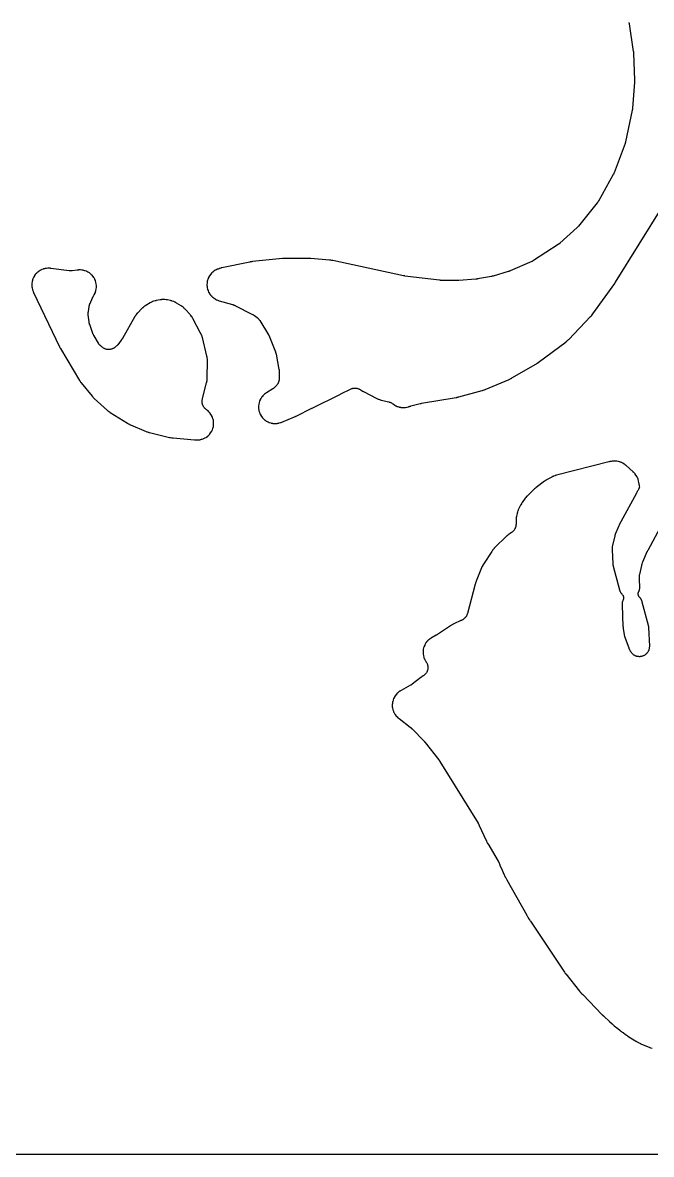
# Model space of a CAD drawing. Header units: millimetres. Extents: x 0 to 300, y 0 to 300.
# Drawn here: x 110.3 to 205.2, y -0.1 to 170.6 of the extents above; entities that cross this region are included whole.
import ezdxf

# ---------------------------------------------------------------- set-up
doc = ezdxf.new("R2010")
doc.units = ezdxf.units.MM
doc.layers.add('CUT', color=7, linetype='CONTINUOUS')

msp = doc.modelspace()

# ---------------------------------------------------------------- linework, layer by layer
at = {"layer": 'CUT'}
for points in [[(300.0476, 298.5625), (300.0476, 1.4375), (300.0476, 0.5522), (300.044, 0.4788), (300.0354, 0.4206), (300.0211, 0.3635), (300.0013, 0.3082), (299.9761, 0.255), (299.9459, 0.2046), (299.9108, 0.1573), (299.8714, 0.1137), (299.8278, 0.0743), (299.7805, 0.0392), (299.7301, 0.009), (299.6769, -0.0162), (299.6216, -0.036), (299.5645, -0.0503), (299.5063, -0.0589), (299.4329, -0.0625), (298.5476, -0.0625), (1.4375, -0.0625)], [(201.8003, 170.5752), (201.8062, 170.5485), (201.8087, 170.5371), (201.8123, 170.5194), (201.8146, 170.5079), (201.8198, 170.4811), (201.822, 170.4695), (201.8245, 170.4554), (201.8265, 170.4439), (201.831, 170.4169), (201.8328, 170.4053), (202.4708, 166.2425), (202.4727, 166.2298), (202.4768, 166.2003), (202.4784, 166.1876), (202.4803, 166.1721), (202.4818, 166.1594), (202.4851, 166.1298), (202.4864, 166.117), (202.4883, 166.0975), (202.4894, 166.0847), (202.4918, 166.055), (202.4928, 166.0422), (202.4938, 166.0267), (202.4946, 166.0139), (202.4961, 165.9841), (202.4967, 165.9713), (202.6537, 161.8833), (202.6541, 161.8704), (202.6549, 161.8402), (202.6551, 161.8273), (202.6552, 161.8115), (202.6553, 161.7986), (202.6551, 161.7684), (202.655, 161.7555), (202.6546, 161.7356), (202.6543, 161.7227), (202.6532, 161.6925), (202.6527, 161.6796), (202.652, 161.6638), (202.6513, 161.6509), (202.6494, 161.6208), (202.6485, 161.6079), (202.3468, 157.6761), (202.3456, 157.6614), (202.3424, 157.6271), (202.3409, 157.6124), (202.3389, 157.5945), (202.3372, 157.5798), (202.3329, 157.5457), (202.3309, 157.531), (202.3277, 157.5086), (202.3255, 157.494), (202.32, 157.46), (202.3176, 157.4454), (202.3145, 157.4277), (202.3118, 157.4132), (202.3052, 157.3794), (202.3023, 157.3649), (201.3023, 152.6215), (201.3008, 152.6148), (201.2974, 152.5992), (201.2959, 152.5925), (201.2956, 152.5908), (201.2892, 152.5647), (201.2736, 152.5041), (201.2679, 152.4833), (201.2583, 152.4523), (201.2337, 152.3781), (201.2225, 152.3464), (199.5763, 147.9382), (199.5738, 147.9315), (199.5678, 147.9159), (199.5652, 147.9093), (199.5646, 147.9077), (199.554, 147.8819), (199.5284, 147.822), (199.5193, 147.8015), (199.5045, 147.7712), (199.4674, 147.6989), (199.4508, 147.6681), (197.1952, 143.6647), (197.1906, 143.6567), (197.1833, 143.644), (197.1714, 143.6241), (197.1537, 143.5952), (197.1381, 143.5706), (197.125, 143.5506), (197.1183, 143.5406), (197.1153, 143.5361), (197.0995, 143.5135), (197.0631, 143.4632), (197.041, 143.4338), (197.0322, 143.4226), (197.0264, 143.4154), (194.206, 139.9051), (194.2015, 139.8996), (194.1911, 139.8868), (194.1866, 139.8813), (194.1854, 139.8799), (194.1674, 139.8588), (194.1244, 139.8102), (194.1093, 139.7936), (194.0859, 139.7695), (194.0282, 139.7127), (194.0029, 139.6888), (191.392, 137.3102), (191.3852, 137.304), (191.3744, 137.2944), (191.357, 137.2793), (191.3314, 137.2576), (191.3091, 137.2393), (191.2906, 137.2245), (191.2811, 137.2171), (191.2769, 137.2139), (191.2549, 137.1975), (191.2052, 137.1614), (191.1752, 137.1406), (191.1634, 137.1328), (191.1558, 137.1277), (187.4241, 134.7011), (187.4162, 134.6961), (187.4037, 134.6881), (187.3835, 134.6757), (187.3536, 134.6578), (187.3278, 134.6429), (187.3065, 134.6311), (187.2956, 134.6251), (187.2908, 134.6225), (187.2657, 134.6095), (187.209, 134.5813), (187.1749, 134.5653), (187.1616, 134.5593), (187.153, 134.5555), (183.8811, 133.1364), (183.868, 133.1308), (183.8373, 133.1181), (183.8241, 133.1128), (183.808, 133.1064), (183.7947, 133.1012), (183.7637, 133.0895), (183.7503, 133.0845), (183.7298, 133.0771), (183.7164, 133.0724), (183.685, 133.0616), (183.6715, 133.0571), (183.655, 133.0518), (183.6414, 133.0475), (183.6097, 133.0377), (183.596, 133.0336), (181.3045, 132.3678), (181.2937, 132.3647), (181.2686, 132.3577), (181.2578, 132.3548), (181.2445, 132.3513), (181.2337, 132.3485), (181.2083, 132.3422), (181.1975, 132.3395), (181.1807, 132.3355), (181.1698, 132.333), (181.1443, 132.3273), (181.1333, 132.3249), (181.12, 132.3221), (181.109, 132.3199), (181.0834, 132.3148), (181.0724, 132.3127), (178.9519, 131.9197), (178.9406, 131.9177), (178.9141, 131.9131), (178.9027, 131.9112), (178.8888, 131.909), (178.8774, 131.9073), (178.8508, 131.9034), (178.8394, 131.9018), (178.8218, 131.8995), (178.8104, 131.898), (178.7837, 131.8948), (178.7722, 131.8935), (178.7582, 131.892), (178.7468, 131.8909), (178.72, 131.8884), (178.7085, 131.8874), (176.1332, 131.6788), (176.1224, 131.678), (176.0973, 131.6763), (176.0866, 131.6756), (176.0734, 131.6748), (176.0627, 131.6743), (176.0375, 131.6732), (176.0268, 131.6727), (176.0102, 131.6722), (175.9994, 131.6719), (175.9742, 131.6714), (175.9634, 131.6712), (175.9503, 131.6711), (175.9395, 131.6711), (175.9143, 131.6712), (175.9036, 131.6713), (173.51, 131.7072), (173.4979, 131.7075), (173.4697, 131.7083), (173.4576, 131.7087), (173.4429, 131.7093), (173.4308, 131.7099), (173.4026, 131.7115), (173.3905, 131.7122), (173.3719, 131.7135), (173.3599, 131.7144), (173.3317, 131.7168), (173.3197, 131.7178), (173.305, 131.7192), (173.293, 131.7205), (173.2649, 131.7236), (173.2529, 131.7249), (168.0191, 132.3697), (168.0093, 132.371), (167.9864, 132.3741), (167.9766, 132.3754), (167.9646, 132.3772), (167.9548, 132.3787), (167.932, 132.3822), (167.9222, 132.3838), (167.9072, 132.3864), (167.8974, 132.3881), (167.8747, 132.3921), (167.865, 132.3939), (167.8531, 132.3962), (167.8434, 132.3981), (167.8207, 132.4027), (167.8111, 132.4047), (157.1261, 134.6886), (157.1077, 134.6922), (156.9878, 134.714), (156.9693, 134.717), (156.818, 134.7396), (156.7994, 134.742), (156.6784, 134.7563), (156.6597, 134.7581), (153.8155, 135.0021), (153.8031, 135.003), (153.7222, 135.0082), (153.7098, 135.0089), (153.6081, 135.0134), (153.5956, 135.0138), (153.5146, 135.0157), (153.5021, 135.0158), (149.9217, 135.0244), (149.906, 135.0243), (149.804, 135.0218), (149.7883, 135.0213), (149.6604, 135.0149), (149.6447, 135.0139), (149.5429, 135.0061), (149.5273, 135.0047), (145.0138, 134.5414), (144.9985, 134.5396), (144.8991, 134.5268), (144.8838, 134.5247), (144.7595, 134.5054), (144.7443, 134.5028), (144.6457, 134.485), (144.6305, 134.482), (140.3912, 133.6), (140.3806, 133.5977), (140.3068, 133.581), (140.2958, 133.5784), (140.2476, 133.5665), (140.2245, 133.5603), (140.0814, 133.5188), (140.0594, 133.512), (140.0215, 133.4995), (140.0113, 133.496), (139.9403, 133.471), (139.9293, 133.467), (139.8205, 133.4263), (139.8066, 133.4209), (139.7197, 133.386), (139.7064, 133.3804), (139.6545, 133.3581), (139.6283, 133.346), (139.462, 133.2647), (139.4114, 133.2368), (139.2558, 133.1412), (139.2081, 133.1086), (139.0624, 132.9985), (139.0181, 132.9615), (138.8837, 132.8378), (138.8431, 132.7967), (138.7212, 132.6607), (138.6848, 132.6159), (138.5765, 132.4688), (138.5446, 132.4207), (138.451, 132.2639), (138.4238, 132.2129), (138.3457, 132.0478), (138.3236, 131.9945), (138.2617, 131.8226), (138.2448, 131.7674), (138.1998, 131.5904), (138.1882, 131.5338), (138.1604, 131.3533), (138.1544, 131.2959), (138.144, 131.1135), (138.1436, 131.0558), (138.1508, 130.8733), (138.1559, 130.8158), (138.1807, 130.6348), (138.1912, 130.578), (138.2333, 130.4003), (138.2493, 130.3448), (138.3082, 130.172), (138.3295, 130.1183), (138.4048, 129.9519), (138.4311, 129.9005), (138.5221, 129.7421), (138.5532, 129.6934), (138.659, 129.5446), (138.6946, 129.4991), (138.8142, 129.3611), (138.8541, 129.3193), (138.9864, 129.1934), (139.0301, 129.1557), (139.1739, 129.0431), (139.221, 129.0097), (139.375, 128.9115), (139.4251, 128.8828), (139.5878, 128.7998), (139.6405, 128.776), (139.8127, 128.7082), (139.8399, 128.6982), (139.8933, 128.6801), (139.907, 128.6756), (139.9966, 128.6476), (140.0104, 128.6435), (142.0255, 128.0661), (142.0359, 128.0631), (142.0518, 128.0583), (142.0927, 128.045), (142.161, 128.0209), (142.1913, 128.0096), (142.1929, 128.009), (142.2227, 127.9967), (142.2891, 127.9677), (142.3282, 127.9496), (142.3431, 127.9423), (142.3527, 127.9375), (145.0283, 126.5774), (145.0372, 126.5728), (145.0509, 126.5656), (145.0858, 126.5464), (145.144, 126.5126), (145.1696, 126.4972), (145.171, 126.4963), (145.1961, 126.48), (145.2519, 126.4425), (145.2845, 126.4195), (145.2969, 126.4103), (145.3049, 126.4043), (145.7081, 126.0993), (145.7411, 126.0731), (145.8002, 126.0239), (145.8622, 125.9671), (145.9017, 125.9274), (145.9581, 125.8652), (145.9937, 125.822), (146.0441, 125.7547), (146.0874, 125.691), (146.1101, 125.6557), (147.4369, 123.4885), (147.4419, 123.4802), (147.4502, 123.4663), (147.4694, 123.4326), (147.5006, 123.3748), (147.5141, 123.349), (147.5154, 123.3462), (147.528, 123.3199), (147.5555, 123.2602), (147.5709, 123.2246), (147.577, 123.2097), (147.5806, 123.2007), (148.48, 120.9284), (148.4838, 120.9185), (148.4902, 120.9019), (148.5045, 120.8617), (148.527, 120.793), (148.5365, 120.7624), (148.5374, 120.7592), (148.5458, 120.7283), (148.5634, 120.6582), (148.5728, 120.6166), (148.5763, 120.5992), (148.5784, 120.5887), (149.0122, 118.2982), (149.0139, 118.2886), (149.0168, 118.2727), (149.0228, 118.2343), (149.0315, 118.1691), (149.0349, 118.1402), (149.0352, 118.1371), (149.0377, 118.108), (149.0422, 118.0424), (149.044, 118.0036), (149.0444, 117.9874), (149.0446, 117.9777), (149.0585, 117.0181), (149.0586, 117.0075), (149.0586, 116.9898), (149.0577, 116.9473), (149.0553, 116.8917), (149.0489, 116.8176), (149.0394, 116.7435), (149.0269, 116.6702), (149.0153, 116.6157), (149.0055, 116.5743), (149.001, 116.5572), (148.9982, 116.547), (148.9807, 116.4834), (148.9776, 116.4725), (148.9758, 116.4665), (148.9602, 116.4176), (148.9366, 116.3506), (148.9059, 116.2746), (148.8834, 116.2257), (148.8462, 116.1534), (148.8193, 116.1064), (148.7758, 116.0377), (148.7447, 115.9934), (148.6951, 115.9289), (148.6505, 115.876), (148.6163, 115.8377), (148.6107, 115.8318), (148.6024, 115.8233), (148.431, 115.6469), (148.4217, 115.6375), (148.4061, 115.6219), (148.3674, 115.5855), (148.3001, 115.5258), (148.2697, 115.5), (148.2666, 115.4974), (148.2351, 115.473), (148.1628, 115.4195), (148.1191, 115.3892), (148.1007, 115.3771), (148.0895, 115.37), (147.1389, 114.7695), (147.1264, 114.7614), (147.046, 114.7078), (147.0337, 114.6994), (146.9863, 114.666), (146.9624, 114.6483), (146.8121, 114.5311), (146.7671, 114.4923), (146.6311, 114.3626), (146.5902, 114.3195), (146.4676, 114.177), (146.4312, 114.13), (146.3234, 113.9761), (146.2917, 113.9258), (146.1997, 113.7619), (146.1731, 113.7087), (146.0978, 113.5366), (146.0766, 113.481), (146.0187, 113.3022), (146.0032, 113.2448), (145.9631, 113.0612), (145.9534, 113.0026), (145.9318, 112.8159), (145.9278, 112.7566), (145.9248, 112.5686), (145.9268, 112.5092), (145.9423, 112.3219), (145.9502, 112.263), (145.9842, 112.0782), (145.9978, 112.0203), (146.05, 111.8398), (146.0693, 111.7835), (146.139, 111.609), (146.1638, 111.555), (146.2505, 111.3882), (146.2805, 111.3369), (146.3832, 111.1795), (146.4182, 111.1314), (146.536, 110.985), (146.5755, 110.9406), (146.7072, 110.8066), (146.751, 110.7663), (146.8953, 110.6459), (146.9428, 110.6102), (147.0984, 110.5047), (147.1492, 110.4738), (147.3144, 110.3843), (147.368, 110.3586), (147.5413, 110.2858), (147.5972, 110.2655), (147.7768, 110.2103), (147.8344, 110.1956), (148.0186, 110.1584), (148.0774, 110.1495), (148.2644, 110.1307), (148.3238, 110.1277), (148.5117, 110.1275), (148.5711, 110.1304), (148.7581, 110.1488), (148.8169, 110.1575), (149.0012, 110.1943), (149.0589, 110.2089), (149.2411, 110.2645), (149.2693, 110.2739), (149.3239, 110.2935), (149.3379, 110.2988), (149.4279, 110.3338), (149.4417, 110.3393), (151.3697, 111.144), (151.3698, 111.144), (151.3782, 111.1476), (151.4363, 111.1729), (151.4452, 111.1769), (151.5171, 111.2096), (151.5258, 111.2136), (151.5823, 111.2404), (151.5915, 111.2449), (153.9628, 112.4194), (153.9648, 112.4204), (153.9783, 112.4272), (153.9805, 112.4283), (154.0041, 112.4402), (158.3188, 114.5779), (158.3317, 114.5844), (158.3325, 114.5848), (159.7828, 115.3033), (159.8228, 115.3219), (159.8969, 115.3541), (159.9793, 115.3854), (160.0352, 115.4034), (160.1203, 115.4264), (160.1777, 115.4389), (160.2647, 115.4535), (160.323, 115.4603), (160.411, 115.4663), (160.4697, 115.4674), (160.5578, 115.4647), (160.6163, 115.4601), (160.7038, 115.4488), (160.7616, 115.4384), (160.8475, 115.4186), (160.904, 115.4027), (160.9876, 115.3746), (161.0423, 115.3531), (161.1227, 115.317), (161.175, 115.2903), (161.2515, 115.2465), (161.3196, 115.2029), (161.3561, 115.1782), (161.371, 115.1676), (161.3956, 115.151), (161.5579, 115.0472), (161.5833, 115.0318), (161.6335, 115.0031), (161.6465, 114.9959), (161.7313, 114.9501), (161.7445, 114.9432), (163.7719, 113.9128), (163.7873, 113.9052), (163.8877, 113.8577), (163.9033, 113.8506), (163.9644, 113.8238), (163.9961, 113.811), (164.2042, 113.7336), (164.2366, 113.7225), (164.3003, 113.7029), (164.3167, 113.6981), (164.4238, 113.6684), (164.4404, 113.664), (165.6107, 113.3749), (165.6558, 113.3625), (165.7376, 113.3377), (165.8254, 113.3061), (165.8827, 113.282), (165.9667, 113.2414), (166.0212, 113.2115), (166.1006, 113.1625), (166.1709, 113.1138), (166.2086, 113.0862), (166.2497, 113.0545), (166.2739, 113.0368), (166.4302, 112.9281), (166.4804, 112.8968), (166.6411, 112.8072), (166.6936, 112.7811), (166.8635, 112.7071), (166.9183, 112.6863), (167.0945, 112.6292), (167.1511, 112.6139), (167.3321, 112.5743), (167.3899, 112.5645), (167.5739, 112.5427), (167.6324, 112.5387), (167.8176, 112.5349), (167.8762, 112.5366), (168.0609, 112.551), (168.1191, 112.5584), (168.3015, 112.5907), (168.3586, 112.6037), (168.5395, 112.6543), (168.5676, 112.6629), (168.6219, 112.681), (168.6357, 112.6858), (168.7174, 112.7153), (168.7414, 112.723), (168.7507, 112.7261), (168.8209, 112.7501), (168.8702, 112.7652), (168.8895, 112.7706), (168.9021, 112.774), (170.2905, 113.136), (170.3003, 113.1385), (170.3232, 113.1442), (170.333, 113.1466), (170.345, 113.1494), (170.3549, 113.1517), (170.3779, 113.1569), (170.3878, 113.1591), (170.403, 113.1623), (170.413, 113.1644), (170.4361, 113.169), (170.446, 113.171), (170.4582, 113.1733), (170.4681, 113.1751), (170.4914, 113.1793), (170.5013, 113.181), (175.7447, 114.0549), (175.7601, 114.0576), (175.8599, 114.077), (175.8753, 114.0802), (175.9999, 114.1077), (176.0152, 114.1113), (176.1139, 114.1358), (176.129, 114.1397), (179.6746, 115.119), (179.6929, 115.1244), (179.811, 115.1611), (179.8291, 115.167), (179.9758, 115.2178), (179.9937, 115.2243), (180.1093, 115.2684), (180.127, 115.2755), (183.726, 116.7819), (183.7436, 116.7895), (183.8571, 116.8414), (183.8744, 116.8496), (184.0146, 116.9192), (184.0317, 116.928), (184.1416, 116.9869), (184.1584, 116.9963), (187.7381, 119.0668), (187.7531, 119.0758), (187.8498, 119.1355), (187.8645, 119.145), (187.9837, 119.2235), (187.9982, 119.2333), (188.0912, 119.2986), (188.1054, 119.3089), (192.3361, 122.4656), (192.3459, 122.473), (192.4088, 122.522), (192.4184, 122.5297), (192.4557, 122.5599), (192.4744, 122.5758), (192.594, 122.6812), (192.612, 122.6978), (192.6467, 122.731), (192.6555, 122.7396), (192.7119, 122.7959), (192.7205, 122.8047), (196.0294, 126.2435), (196.0441, 126.2593), (196.1374, 126.3635), (196.1515, 126.3798), (196.2637, 126.5146), (196.2772, 126.5314), (196.3628, 126.6421), (196.3757, 126.6593), (199.6571, 131.2304), (199.6626, 131.2381), (199.6999, 131.2919), (199.7056, 131.3003), (199.7511, 131.3681), (199.7565, 131.3764), (199.7915, 131.4306), (199.7972, 131.4395), (206.9312, 142.9221)], [(207.2428, 95.7606), (204.6415, 90.9936), (204.6389, 90.9887), (204.6204, 90.9542), (204.6177, 90.949), (204.6078, 90.93), (204.6026, 90.9197), (204.5681, 90.8504), (204.5633, 90.8406), (204.5511, 90.8147), (204.548, 90.8081), (204.532, 90.7733), (204.5293, 90.7674), (203.885, 89.3251), (203.8788, 89.3108), (203.8399, 89.2172), (203.8341, 89.2027), (203.8122, 89.146), (203.8017, 89.1166), (203.7388, 88.9241), (203.7298, 88.8942), (203.7139, 88.8355), (203.7101, 88.8204), (203.6862, 88.7219), (203.6827, 88.7067), (203.3936, 87.3652), (203.391, 87.3523), (203.3748, 87.2683), (203.3724, 87.2553), (203.3638, 87.2046), (203.36, 87.1785), (203.339, 87.011), (203.3348, 86.9586), (203.3286, 86.7899), (203.3282, 86.7635), (203.3286, 86.7121), (203.3288, 86.6989), (203.3313, 86.6134), (203.3319, 86.6002), (203.39, 85.4645), (203.3911, 85.4205), (203.3913, 85.34), (203.3872, 85.2522), (203.3816, 85.194), (203.369, 85.107), (203.3578, 85.0495), (203.3367, 84.9642), (203.3199, 84.9081), (203.2906, 84.8253), (203.2685, 84.7711), (203.225, 84.6782), (203.2252, 84.6781), (203.2084, 84.6421), (203.1888, 84.5862), (203.1747, 84.5287), (203.1664, 84.4701), (203.1639, 84.4109), (203.1673, 84.3518), (203.1765, 84.2933), (203.1914, 84.2359), (203.2118, 84.1804), (203.2377, 84.1271), (203.2687, 84.0766), (203.3045, 84.0294), (203.3448, 83.986), (203.3787, 83.9529), (203.4384, 83.8886), (203.476, 83.844), (203.5292, 83.7742), (203.5622, 83.7261), (203.6083, 83.6515), (203.6366, 83.6004), (203.6752, 83.5217), (203.6984, 83.4681), (203.7291, 83.386), (203.7536, 83.3095), (203.766, 83.2674), (204.7083, 79.7417), (204.7096, 79.7369), (204.7103, 79.7342), (204.7188, 79.6986), (204.7317, 79.6396), (204.7419, 79.5846), (204.7455, 79.5614), (204.7528, 79.5007), (204.7589, 79.428), (204.7613, 79.3916), (204.8869, 76.561), (204.8877, 76.5173), (204.8874, 76.4372), (204.8828, 76.3499), (204.8769, 76.2921), (204.8638, 76.2057), (204.8524, 76.1486), (204.831, 76.0639), (204.814, 76.0082), (204.7845, 75.926), (204.7623, 75.8722), (204.7249, 75.7932), (204.6976, 75.7419), (204.6527, 75.6669), (204.6205, 75.6184), (204.5686, 75.5481), (204.5318, 75.503), (204.4734, 75.4381), (204.4324, 75.3968), (204.3679, 75.3378), (204.3231, 75.3007), (204.2532, 75.2482), (204.205, 75.2156), (204.1304, 75.1702), (204.0793, 75.1424), (204.0006, 75.1045), (203.947, 75.0818), (203.865, 75.0516), (203.8094, 75.0342), (203.7249, 75.0122), (203.6679, 75.0003), (203.5816, 74.9865), (203.5238, 74.9802), (203.4366, 74.9749), (203.3784, 74.9742), (203.2911, 74.9774), (203.2331, 74.9823), (203.1465, 74.9939), (203.0893, 75.0045), (203.0042, 75.0245), (202.9483, 75.0405), (202.8656, 75.0686), (202.8115, 75.09), (202.7318, 75.1261), (202.6801, 75.1526), (202.6043, 75.1962), (202.5554, 75.2276), (202.4842, 75.2784), (202.4385, 75.3144), (202.3726, 75.3718), (202.3307, 75.4121), (202.2707, 75.4756), (202.2328, 75.5198), (202.1792, 75.5888), (202.1458, 75.6364), (202.0992, 75.7103), (202.0598, 75.78), (202.0392, 75.8186), (201.9353, 76.0253), (201.9302, 76.0357), (201.9184, 76.0599), (201.9134, 76.0703), (201.9074, 76.0831), (201.9026, 76.0935), (201.8914, 76.118), (201.8867, 76.1286), (201.8785, 76.1473), (201.8739, 76.1579), (201.8634, 76.1827), (201.8589, 76.1933), (201.8536, 76.2064), (201.8493, 76.2171), (201.8394, 76.2421), (201.8352, 76.2529), (201.2879, 77.6934), (201.2842, 77.7033), (201.2781, 77.7199), (201.2644, 77.7602), (201.2429, 77.8289), (201.2339, 77.8595), (201.233, 77.8627), (201.2251, 77.8936), (201.2084, 77.9637), (201.1996, 78.0053), (201.1963, 78.0227), (201.1944, 78.0332), (200.9958, 79.1623), (200.9934, 79.1767), (200.9881, 79.2104), (200.9859, 79.2248), (200.9834, 79.2424), (200.9814, 79.2569), (200.9772, 79.2907), (200.9755, 79.3052), (200.9727, 79.3309), (200.9712, 79.3454), (200.968, 79.3793), (200.9668, 79.3938), (200.9654, 79.4116), (200.9644, 79.4262), (200.9624, 79.4602), (200.9616, 79.4747), (200.8136, 82.8129), (200.8128, 82.8568), (200.8131, 82.9371), (200.8178, 83.0247), (200.8237, 83.0828), (200.8369, 83.1694), (200.8485, 83.2267), (200.87, 83.3117), (200.8871, 83.3675), (200.9168, 83.45), (200.9392, 83.5039), (200.9823, 83.5946), (201.0044, 83.6475), (201.0213, 83.7022), (201.0329, 83.7583), (201.0391, 83.8153), (201.0399, 83.8726), (201.0352, 83.9297), (201.0251, 83.9861), (201.0096, 84.0412), (200.9889, 84.0947), (200.9633, 84.1459), (200.9329, 84.1944), (200.8979, 84.2399), (200.8589, 84.2818), (200.8268, 84.313), (200.7669, 84.3773), (200.7292, 84.422), (200.6758, 84.4919), (200.6426, 84.5401), (200.5964, 84.6148), (200.568, 84.666), (200.5293, 84.7449), (200.5061, 84.7986), (200.4752, 84.8809), (200.4506, 84.9576), (200.4382, 84.9998), (200.4382, 85), (200.438, 85.0008), (199.4827, 88.5749), (199.4798, 88.5863), (199.4749, 88.6053), (199.4645, 88.6514), (199.449, 88.7299), (199.4428, 88.7648), (199.4422, 88.7685), (199.4374, 88.8036), (199.4281, 88.883), (199.4238, 88.9301), (199.4225, 88.9497), (199.4219, 88.9615), (199.3128, 91.0931), (199.3124, 91.1029), (199.3117, 91.1193), (199.311, 91.1588), (199.3112, 91.2106), (199.3141, 91.2796), (199.3197, 91.3488), (199.3279, 91.4174), (199.336, 91.4685), (199.343, 91.5073), (199.3463, 91.5234), (199.3483, 91.5331), (199.7088, 93.2062), (199.7114, 93.2176), (199.7157, 93.2365), (199.7273, 93.2818), (199.749, 93.358), (199.7593, 93.3915), (199.7604, 93.395), (199.772, 93.4281), (199.7995, 93.5024), (199.8169, 93.5458), (199.8246, 93.5637), (199.8293, 93.5744), (200.5523, 95.1928), (200.5553, 95.1994), (200.5623, 95.2149), (200.5654, 95.2214), (200.5725, 95.2368), (200.5764, 95.245), (200.5855, 95.264), (200.5894, 95.2721), (200.5964, 95.2864), (200.6003, 95.2943), (200.6096, 95.3127), (200.6136, 95.3206), (200.6159, 95.325), (200.6208, 95.3344), (200.6324, 95.3562), (200.6374, 95.3655), (202.9891, 99.6755), (202.9958, 99.6882), (203.0384, 99.7708), (203.0447, 99.7836), (203.0692, 99.8339), (203.0811, 99.86), (203.1034, 99.9122), (203.1035, 99.9125), (203.1043, 99.9143), (203.1227, 99.9546), (203.1582, 100.0275), (203.2009, 100.1051), (203.2318, 100.1553), (203.2818, 100.2283), (203.3051, 100.2589), (203.3396, 100.3094), (203.3687, 100.3631), (203.3923, 100.4195), (203.4099, 100.478), (203.4216, 100.538), (203.427, 100.5989), (203.4263, 100.6601), (203.4193, 100.7208), (203.4062, 100.7805), (203.3871, 100.8386), (203.386, 100.8413), (203.3674, 100.8974), (203.3437, 100.9829), (203.3308, 101.0405), (203.3156, 101.128), (203.31, 101.1738), (203.3091, 101.1804), (203.3026, 101.2289), (203.2994, 101.2497), (203.2984, 101.2559), (203.268, 101.4343), (203.2557, 101.4902), (203.2085, 101.665), (203.1909, 101.7195), (203.1272, 101.8889), (203.1045, 101.9415), (203.025, 102.1041), (202.9974, 102.1542), (202.9027, 102.3085), (202.8705, 102.3558), (202.7616, 102.5003), (202.725, 102.5444), (202.601, 102.6797), (202.5812, 102.7004), (202.5415, 102.7398), (202.5313, 102.7497), (202.4637, 102.8137), (202.4532, 102.8234), (201.3898, 103.7828), (201.3791, 103.7922), (201.3092, 103.8523), (201.2983, 103.8615), (201.2554, 103.8966), (201.233, 103.9141), (201.087, 104.0227), (201.0398, 104.0544), (200.8863, 104.1474), (200.8364, 104.1745), (200.6748, 104.2526), (200.6225, 104.2748), (200.4542, 104.3373), (200.4001, 104.3545), (200.2267, 104.4008), (200.1712, 104.4128), (199.9941, 104.4425), (199.9377, 104.4492), (199.7587, 104.462), (199.7019, 104.4634), (199.52, 104.4591), (199.4916, 104.4578), (199.4363, 104.4539), (199.4221, 104.4527), (199.3302, 104.444), (199.3161, 104.4425), (199.2758, 104.4377), (199.2563, 104.4351), (199.1298, 104.4159), (199.1104, 104.4126), (198.9527, 104.3833), (198.9334, 104.3794), (198.8085, 104.352), (198.7893, 104.3474), (190.8853, 102.336), (190.8677, 102.3313), (190.754, 102.2986), (190.7366, 102.2934), (190.669, 102.2717), (190.6346, 102.2596), (190.4142, 102.1739), (190.3807, 102.1597), (190.3162, 102.13), (190.2998, 102.1222), (190.1939, 102.0695), (190.1777, 102.0611), (189.4836, 101.6891), (189.4742, 101.684), (189.4089, 101.6475), (189.3992, 101.642), (189.3569, 101.6172), (189.3367, 101.6049), (189.2125, 101.5257), (189.1936, 101.5131), (189.1611, 101.4907), (189.1524, 101.4845), (189.0924, 101.4413), (189.0827, 101.4342), (187.8187, 100.4862), (187.803, 100.474), (187.7021, 100.3929), (187.6868, 100.3802), (187.5637, 100.2744), (187.5488, 100.2612), (187.4535, 100.1736), (187.4391, 100.1599), (186.5007, 99.2383), (186.492, 99.2296), (186.4362, 99.1725), (186.4277, 99.1636), (186.3949, 99.1286), (186.3785, 99.1104), (186.2741, 98.9897), (186.2585, 98.9708), (186.2286, 98.9332), (186.2211, 98.9235), (186.1727, 98.86), (186.1654, 98.8502), (185.6962, 98.2077), (185.6881, 98.1962), (185.6358, 98.121), (185.6279, 98.1093), (185.5975, 98.0633), (185.5825, 98.0395), (185.4889, 97.882), (185.475, 97.8575), (185.4491, 97.8089), (185.4426, 97.7963), (185.4014, 97.7145), (185.3952, 97.7018), (185.1631, 97.2121), (185.1562, 97.1971), (185.1132, 97.0996), (185.1068, 97.0845), (185.0826, 97.0253), (185.071, 96.9946), (185.0013, 96.7932), (184.9914, 96.762), (184.9738, 96.7004), (184.9695, 96.6846), (184.943, 96.5813), (184.9392, 96.5654), (184.8488, 96.1687), (184.8451, 96.1515), (184.823, 96.0393), (184.8199, 96.0219), (184.8086, 95.9543), (184.8038, 95.9194), (184.7795, 95.6922), (184.7767, 95.6571), (184.7735, 95.5885), (184.7729, 95.5709), (184.7707, 95.4566), (184.7707, 95.439), (184.7749, 95.0427), (184.7753, 95.0033), (184.7746, 94.9237), (184.77, 94.8396), (184.7643, 94.7837), (184.7518, 94.7003), (184.7408, 94.6453), (184.7206, 94.5634), (184.7046, 94.5096), (184.6767, 94.43), (184.6557, 94.378), (184.6206, 94.3013), (184.5948, 94.2515), (184.5527, 94.1785), (184.5223, 94.1312), (184.4735, 94.0625), (184.4389, 94.0183), (184.3839, 93.9544), (184.3453, 93.9136), (184.2845, 93.8552), (184.2422, 93.8182), (184.1763, 93.7657), (184.1136, 93.7205), (184.0789, 93.6967), (183.884, 93.5694), (183.8719, 93.5614), (183.7943, 93.508), (183.7825, 93.4996), (183.7366, 93.4664), (183.7136, 93.4489), (183.5666, 93.3312), (183.5444, 93.3125), (183.5019, 93.2751), (183.4912, 93.2653), (183.4221, 93.2013), (183.4116, 93.1913), (181.5438, 91.3743), (181.5321, 91.3625), (181.4568, 91.2851), (181.4454, 91.273), (181.4015, 91.2253), (181.3797, 91.2003), (181.2426, 91.0336), (181.2222, 91.0074), (181.1839, 90.9552), (181.1742, 90.9416), (181.1128, 90.8528), (181.1035, 90.8391), (179.8561, 88.9253), (179.8483, 88.9131), (179.7987, 88.8328), (179.7913, 88.8203), (179.7626, 88.7714), (179.7486, 88.746), (179.6613, 88.5787), (179.6485, 88.5526), (179.6247, 88.5012), (179.6188, 88.4879), (179.5814, 88.4013), (179.5758, 88.3879), (178.7471, 86.3372), (178.7403, 86.3196), (178.6981, 86.2047), (178.6918, 86.1869), (178.6433, 86.0411), (178.6376, 86.0232), (178.6027, 85.9058), (178.5976, 85.8877), (177.4289, 81.4659), (177.4172, 81.4253), (177.3939, 81.3515), (177.3648, 81.2722), (177.3429, 81.2204), (177.3064, 81.1442), (177.2798, 81.0946), (177.2364, 81.0222), (177.2052, 80.9754), (177.1552, 80.9073), (177.1198, 80.8636), (177.0636, 80.8006), (177.0242, 80.7604), (176.9623, 80.7028), (176.9194, 80.6665), (176.8524, 80.6151), (176.8062, 80.5829), (176.7347, 80.538), (176.6857, 80.5103), (176.6103, 80.4723), (176.5397, 80.4407), (176.5007, 80.4244), (176.5006, 80.4243), (176.4633, 80.4097), (176.4489, 80.4039), (176.3555, 80.3644), (176.3412, 80.3582), (175.4948, 79.9748), (175.4839, 79.9697), (175.4132, 79.936), (175.4024, 79.9307), (175.3603, 79.9096), (175.339, 79.8983), (175.202, 79.8225), (175.1811, 79.8104), (175.1409, 79.7859), (175.1306, 79.7795), (175.0645, 79.7375), (175.0544, 79.731), (172.9375, 78.3259), (172.928, 78.3196), (172.9057, 78.3052), (172.8961, 78.2991), (172.8844, 78.2918), (172.8747, 78.2858), (172.852, 78.2719), (172.8423, 78.2661), (172.8247, 78.2556), (172.8149, 78.2499), (172.7918, 78.2366), (172.7819, 78.2309), (172.7697, 78.2241), (172.7597, 78.2186), (172.7363, 78.2059), (172.7262, 78.2005), (172.1332, 77.8883), (172.1206, 77.8814), (172.0388, 77.8358), (172.0263, 77.8286), (171.9778, 77.8), (171.9533, 77.7848), (171.7988, 77.6834), (171.7522, 77.6495), (171.6102, 77.5354), (171.5671, 77.4972), (171.4366, 77.3699), (171.3973, 77.3278), (171.2797, 77.1886), (171.2447, 77.1428), (171.1409, 76.993), (171.1104, 76.9441), (171.0215, 76.7851), (170.9959, 76.7334), (170.9227, 76.5666), (170.9021, 76.5128), (170.8452, 76.3396), (170.8299, 76.2841), (170.7899, 76.1063), (170.78, 76.0495), (170.7572, 75.8687), (170.7528, 75.8113), (170.7475, 75.6291), (170.7486, 75.5715), (170.7608, 75.3897), (170.7674, 75.3324), (170.797, 75.1526), (170.8091, 75.0963), (170.8558, 74.9202), (170.8732, 74.8652), (170.9366, 74.6944), (170.9592, 74.6414), (171.0387, 74.4774), (171.0663, 74.4268), (171.1612, 74.2712), (171.1625, 74.2691), (171.1781, 74.2448), (171.1964, 74.2177), (171.2002, 74.2122), (171.237, 74.157), (171.2791, 74.0872), (171.3074, 74.0351), (171.3454, 73.9561), (171.3681, 73.9024), (171.3983, 73.8201), (171.4157, 73.7645), (171.4377, 73.6797), (171.4496, 73.6226), (171.4632, 73.536), (171.4695, 73.478), (171.4747, 73.3906), (171.4753, 73.3323), (171.472, 73.2447), (171.4669, 73.1866), (171.455, 73.0998), (171.4444, 73.0425), (171.4241, 72.9572), (171.4079, 72.9012), (171.3795, 72.8183), (171.3579, 72.7641), (171.3216, 72.6844), (171.2948, 72.6326), (171.2509, 72.5568), (171.2192, 72.5078), (171.1681, 72.4366), (171.1318, 72.391), (171.0741, 72.3251), (171.0335, 72.2832), (170.9696, 72.2232), (170.9252, 72.1854), (170.8558, 72.132), (170.7898, 72.0862), (170.7533, 72.0621), (170.5785, 71.9529), (170.5534, 71.9363), (170.5051, 71.9026), (170.4928, 71.8938), (170.4138, 71.8358), (170.4018, 71.8267), (169.1025, 70.8201), (169.097, 70.8159), (169.0841, 70.806), (169.0786, 70.8018), (169.0772, 70.8008), (169.0551, 70.7848), (169.0031, 70.7482), (168.985, 70.7358), (168.9572, 70.7181), (168.8894, 70.6771), (168.8599, 70.6599), (167.4409, 69.8713), (167.4281, 69.8639), (167.345, 69.8151), (167.3324, 69.8074), (167.283, 69.7767), (167.2582, 69.7604), (167.1016, 69.6518), (167.0544, 69.6155), (166.9113, 69.4937), (166.868, 69.453), (166.7377, 69.3175), (166.6986, 69.2727), (166.5824, 69.1251), (166.5479, 69.0766), (166.4468, 68.9182), (166.4173, 68.8666), (166.3324, 68.6989), (166.3082, 68.6446), (166.2403, 68.4694), (166.2215, 68.4129), (166.1713, 68.2318), (166.1582, 68.1738), (166.1262, 67.9886), (166.1189, 67.9296), (166.1053, 67.7422), (166.104, 67.6827), (166.109, 67.4949), (166.1135, 67.4356), (166.1371, 67.2491), (166.1475, 67.1906), (166.1894, 67.0074), (166.2055, 66.9502), (166.2653, 66.772), (166.287, 66.7166), (166.3642, 66.5453), (166.3913, 66.4923), (166.485, 66.3295), (166.5172, 66.2795), (166.6266, 66.1267), (166.6636, 66.0801), (166.7876, 65.9389), (166.829, 65.8962), (166.9683, 65.7662), (166.9905, 65.7464), (167.0349, 65.7089), (167.0463, 65.6995), (167.1217, 65.639), (167.1334, 65.6298), (168.8244, 64.339), (168.8374, 64.3289), (168.8674, 64.3051), (168.8802, 64.2947), (168.8957, 64.282), (168.9083, 64.2714), (168.9375, 64.2465), (168.9499, 64.2357), (168.9687, 64.219), (168.9809, 64.208), (169.0092, 64.182), (169.0212, 64.1708), (169.0357, 64.157), (169.0475, 64.1455), (169.0747, 64.1186), (169.0863, 64.1069), (170.8969, 62.2497), (170.9054, 62.2409), (170.925, 62.2203), (170.9333, 62.2113), (170.9434, 62.2004), (170.9516, 62.1914), (170.9707, 62.1702), (170.9788, 62.1611), (170.9911, 62.1469), (170.9991, 62.1377), (171.0175, 62.116), (171.0254, 62.1067), (171.0349, 62.0952), (171.0426, 62.0857), (171.0604, 62.0635), (171.068, 62.054), (173.145, 59.401), (173.1526, 59.3912), (173.1701, 59.3681), (173.1776, 59.3582), (173.1866, 59.346), (173.1939, 59.3359), (173.2108, 59.3124), (173.218, 59.3022), (173.229, 59.2866), (173.236, 59.2763), (173.2523, 59.2523), (173.2592, 59.242), (173.2675, 59.2293), (173.2742, 59.2189), (173.2898, 59.1944), (173.2964, 59.1839), (179.0392, 49.8954), (179.0464, 49.8835), (179.0631, 49.8556), (179.0702, 49.8436), (179.0786, 49.8289), (179.0855, 49.8168), (179.1013, 49.7883), (179.108, 49.7761), (179.1181, 49.7573), (179.1245, 49.7449), (179.1394, 49.7161), (179.1457, 49.7036), (179.1533, 49.6884), (179.1594, 49.6759), (179.1734, 49.6466), (179.1793, 49.634), (180.3172, 47.1524), (180.3241, 47.138), (180.3697, 47.0451), (180.3769, 47.0309), (180.4372, 46.9158), (180.4448, 46.9018), (180.4953, 46.8115), (180.5033, 46.7977), (182.085, 44.1356), (182.0924, 44.1229), (182.1094, 44.0932), (182.1166, 44.0804), (182.1253, 44.0647), (182.1323, 44.0518), (182.1483, 44.0215), (182.1551, 44.0085), (182.1653, 43.9884), (182.1718, 43.9752), (182.1869, 43.9444), (182.1932, 43.9312), (182.2008, 43.915), (182.2069, 43.9016), (182.221, 43.8704), (182.2269, 43.8569), (182.2668, 43.7639), (182.2767, 43.7338), (182.2867, 43.7058), (182.3075, 43.6518), (182.313, 43.638), (182.3498, 43.5489), (182.3556, 43.5352), (182.6834, 42.794), (182.9909, 42.0779), (182.9973, 42.0634), (183.0405, 41.9697), (183.0473, 41.9554), (183.1046, 41.8393), (183.1118, 41.8252), (183.1599, 41.7339), (183.1675, 41.72), (183.1869, 41.6855), (183.2194, 41.6246), (183.2266, 41.6116), (183.3947, 41.3151), (186.3893, 35.9793), (186.3946, 35.97), (186.4323, 35.9057), (186.4382, 35.8958), (186.4866, 35.8165), (186.4926, 35.8069), (186.5321, 35.745), (186.5387, 35.7349), (186.6792, 35.5238), (186.7954, 35.3189), (186.8007, 35.3098), (186.8377, 35.247), (186.8436, 35.2373), (186.8912, 35.1599), (186.8971, 35.1506), (186.9359, 35.0901), (186.9424, 35.0802), (192.0856, 27.4014), (192.0925, 27.3914), (192.138, 27.3263), (192.1451, 27.3164), (192.2039, 27.2359), (192.2112, 27.2261), (192.2593, 27.1629), (192.2668, 27.1533), (192.2754, 27.1425), (192.2771, 27.1403), (192.2823, 27.1338), (194.3318, 24.5554), (194.3412, 24.5439), (194.403, 24.47), (194.4127, 24.4587), (194.4926, 24.3678), (194.5025, 24.3568), (194.5679, 24.286), (194.5781, 24.2752), (194.5914, 24.2615), (194.6193, 24.2305), (194.6311, 24.2177), (194.709, 24.136), (194.7211, 24.1236), (194.8282, 24.0176), (197.786, 20.9704), (197.795, 20.9613), (197.854, 20.9031), (197.8632, 20.8942), (197.9388, 20.8226), (197.9481, 20.814), (198.0095, 20.7583), (198.0191, 20.7498), (198.8998, 19.9847), (199.2662, 19.6219), (199.2789, 19.6096), (199.363, 19.5311), (199.3761, 19.5192), (199.4845, 19.4238), (199.498, 19.4123), (199.5866, 19.3389), (199.6003, 19.3278), (200.1472, 18.9011), (200.4119, 18.6712), (200.427, 18.6585), (200.5269, 18.5773), (200.5425, 18.5651), (200.6711, 18.4675), (200.6871, 18.4558), (200.7921, 18.3814), (200.8085, 18.3702), (200.9327, 18.2883), (201.2835, 18.0146), (201.2973, 18.0041), (201.3879, 17.9375), (201.402, 17.9274), (201.5182, 17.8471), (201.5326, 17.8375), (201.6269, 17.7762), (201.6416, 17.767), (202.7008, 17.1217), (202.8651, 17.0133), (202.8768, 17.0058), (202.9534, 16.9577), (202.9653, 16.9505), (203.012, 16.9227), (203.0363, 16.909), (203.1471, 16.8498), (203.1639, 16.8396), (203.1729, 16.8342), (203.2364, 16.7971), (203.2459, 16.7916), (203.2879, 16.768), (203.3084, 16.757), (203.4373, 16.6911), (203.4574, 16.6813), (203.4925, 16.665), (203.5021, 16.6606), (203.5685, 16.6311), (203.5794, 16.6265), (204.9409, 16.0537), (204.9536, 16.0485), (205.0367, 16.0158), (205.0495, 16.0109), (205.0999, 15.9924), (205.1259, 15.9835), (205.2961, 15.9296)]]:
    msp.add_lwpolyline(points, dxfattribs=at)
msp.add_lwpolyline([(111.7813, 130.5122), (111.8273, 130.3331), (111.8446, 130.2772), (111.9086, 130.1011), (111.9193, 130.0739), (111.9414, 130.0212), (111.9472, 130.0078), (111.9862, 129.9211), (111.9923, 129.9078), (115.9131, 121.7156), (115.9191, 121.7035), (115.9589, 121.6249), (115.9651, 121.6129), (116.0173, 121.5155), (116.0238, 121.5036), (116.0671, 121.427), (116.0739, 121.4152), (118.9253, 116.6224), (118.9307, 116.6135), (118.9689, 116.5517), (118.9747, 116.5425), (119.0005, 116.5024), (119.0134, 116.4834), (119.0954, 116.366), (119.1084, 116.3481), (119.1316, 116.3175), (119.1379, 116.3093), (119.1822, 116.2527), (119.1895, 116.2436), (120.8179, 114.2466), (120.8249, 114.2382), (120.8741, 114.18), (120.8815, 114.1713), (120.9146, 114.1338), (120.9308, 114.116), (121.0345, 114.0073), (121.0508, 113.9908), (121.0797, 113.9628), (121.0876, 113.9552), (121.1426, 113.9037), (121.1516, 113.8954), (123.1357, 112.1123), (123.1454, 112.1037), (123.2093, 112.0487), (123.2193, 112.0403), (123.2584, 112.0081), (123.2788, 111.9921), (123.4134, 111.8906), (123.4345, 111.8755), (123.4763, 111.8467), (123.487, 111.8395), (123.5575, 111.7932), (123.5685, 111.7862), (126.1493, 110.1715), (126.1588, 110.1656), (126.226, 110.1253), (126.2361, 110.1194), (126.2807, 110.0938), (126.3024, 110.082), (126.4393, 110.0107), (126.4607, 110.0002), (126.4981, 109.9826), (126.5082, 109.9779), (126.5789, 109.9462), (126.5905, 109.9412), (128.9806, 108.9299), (128.992, 108.9252), (129.0662, 108.8956), (129.0777, 108.8911), (129.1227, 108.8742), (129.1459, 108.8661), (129.2977, 108.8161), (129.3213, 108.8088), (129.3675, 108.7957), (129.3794, 108.7924), (129.4567, 108.7721), (129.4686, 108.7691), (132.4834, 108.0435), (132.5049, 108.0388), (132.645, 108.0104), (132.6666, 108.0065), (132.8435, 107.9774), (132.8653, 107.9742), (133.0071, 107.9562), (133.029, 107.9539), (136.287, 107.6614), (136.3074, 107.6599), (136.4405, 107.6525), (136.461, 107.6517), (136.5935, 107.6489), (136.6286, 107.6492), (136.8563, 107.6577), (136.8914, 107.6601), (136.8994, 107.6608), (136.9283, 107.6643), (137.1133, 107.6912), (137.1705, 107.7024), (137.3495, 107.7466), (137.4054, 107.7633), (137.5792, 107.8246), (137.6332, 107.8466), (137.8003, 107.9245), (137.8519, 107.9517), (138.0107, 108.0454), (138.0594, 108.0775), (138.2083, 108.1862), (138.2537, 108.2228), (138.3913, 108.3454), (138.4329, 108.3863), (138.558, 108.5217), (138.5955, 108.5665), (138.7068, 108.7134), (138.7397, 108.7615), (138.8363, 108.9186), (138.8644, 108.9697), (138.9452, 109.1354), (138.9682, 109.189), (139.0326, 109.3617), (139.0503, 109.4173), (139.0977, 109.5955), (139.1099, 109.6525), (139.1397, 109.8344), (139.1463, 109.8924), (139.1583, 110.0763), (139.1592, 110.1347), (139.1533, 110.3189), (139.1486, 110.377), (139.1248, 110.5599), (139.1145, 110.6173), (139.0731, 110.7969), (139.0572, 110.853), (138.9986, 111.0278), (138.9774, 111.0821), (138.902, 111.2504), (138.8756, 111.3024), (138.7843, 111.4626), (138.753, 111.5117), (138.6465, 111.6623), (138.6106, 111.7082), (138.49, 111.8477), (138.4498, 111.8899), (138.3163, 112.017), (138.2721, 112.0551), (138.1249, 112.1703), (138.1015, 112.1877), (138.0742, 112.2069), (138.0379, 112.2339), (137.9728, 112.2851), (137.9045, 112.3444), (137.8611, 112.3861), (137.7992, 112.452), (137.7602, 112.4979), (137.7052, 112.5696), (137.671, 112.6192), (137.6234, 112.6961), (137.5944, 112.7488), (137.5548, 112.8301), (137.5312, 112.8855), (137.5, 112.9703), (137.482, 113.0278), (137.4595, 113.1154), (137.4474, 113.1743), (137.4338, 113.2637), (137.4277, 113.3236), (137.4231, 113.4139), (137.423, 113.4741), (137.4275, 113.5644), (137.4335, 113.6243), (137.447, 113.7137), (137.4635, 113.7949), (137.4736, 113.839), (138.1018, 116.2933), (138.106, 116.311), (138.1318, 116.4263), (138.1355, 116.4441), (138.1489, 116.5137), (138.1547, 116.5496), (138.1852, 116.7838), (138.1888, 116.8199), (138.1936, 116.8907), (138.1946, 116.9088), (138.1991, 117.0269), (138.1996, 117.0451), (138.2197, 119.5257), (138.2196, 119.5441), (138.2169, 119.6632), (138.2162, 119.6815), (138.2124, 119.7529), (138.2094, 119.7894), (138.1823, 120.026), (138.177, 120.0623), (138.1645, 120.1326), (138.161, 120.1506), (138.1367, 120.2673), (138.1327, 120.2852), (137.4599, 123.0786), (137.4568, 123.0909), (137.4357, 123.1709), (137.4323, 123.1832), (137.4186, 123.2311), (137.4111, 123.2554), (137.3595, 123.4103), (137.3414, 123.4578), (137.277, 123.6078), (137.2664, 123.631), (137.2448, 123.6758), (137.2392, 123.6872), (137.2017, 123.761), (137.1958, 123.7723), (136.0335, 125.9463), (136.0273, 125.9575), (135.9866, 126.0298), (135.9803, 126.0409), (135.9549, 126.0839), (135.9414, 126.1056), (135.8522, 126.2429), (135.8226, 126.2845), (135.7221, 126.4137), (135.7059, 126.4335), (135.6737, 126.4716), (135.6653, 126.4812), (135.6102, 126.5433), (135.6017, 126.5528), (134.8507, 127.3647), (134.8415, 127.3744), (134.7808, 127.4371), (134.7714, 127.4467), (134.7341, 127.4835), (134.7146, 127.502), (134.5869, 127.6174), (134.5455, 127.6515), (134.4081, 127.755), (134.3863, 127.7707), (134.343, 127.8003), (134.3319, 127.8078), (134.2588, 127.8555), (134.2475, 127.8627), (133.5592, 128.2903), (133.5446, 128.2991), (133.4488, 128.3549), (133.4339, 128.3633), (133.3755, 128.3951), (133.3451, 128.4106), (133.1476, 128.5041), (133.0844, 128.5297), (132.8775, 128.6002), (132.8449, 128.6103), (132.7808, 128.6282), (132.7643, 128.6325), (132.6567, 128.6592), (132.6401, 128.6631), (132.2093, 128.757), (132.1948, 128.76), (132.1004, 128.7781), (132.0859, 128.7807), (132.0289, 128.7903), (131.9996, 128.7944), (131.8114, 128.8164), (131.7524, 128.8203), (131.5655, 128.8236), (131.5064, 128.8217), (131.3175, 128.8063), (131.288, 128.8032), (131.2308, 128.7957), (131.2162, 128.7936), (131.1212, 128.7788), (131.1066, 128.7763), (130.5104, 128.668), (130.4972, 128.6655), (130.4114, 128.6479), (130.3982, 128.645), (130.3469, 128.6333), (130.3207, 128.6267), (130.1542, 128.5807), (130.103, 128.564), (129.9434, 128.5041), (129.8939, 128.4829), (129.7382, 128.4078), (129.7142, 128.3956), (129.6679, 128.3706), (129.6561, 128.3641), (129.5799, 128.3208), (129.5683, 128.314), (128.9119, 127.9214), (128.9009, 127.9147), (128.8304, 127.8704), (128.8196, 127.8635), (128.7778, 127.836), (128.7567, 127.8214), (128.6234, 127.7254), (128.5832, 127.6937), (128.4586, 127.5866), (128.4395, 127.5695), (128.403, 127.5353), (128.3937, 127.5264), (128.3342, 127.4682), (128.3251, 127.4592), (127.7101, 126.8318), (127.7014, 126.8226), (127.6448, 126.7625), (127.6362, 126.7532), (127.603, 126.7163), (127.5864, 126.697), (127.4827, 126.5716), (127.452, 126.5311), (127.3593, 126.3973), (127.3453, 126.3761), (127.3187, 126.3341), (127.3121, 126.3233), (127.2695, 126.2527), (127.263, 126.2417), (125.3838, 122.9706), (125.3768, 122.9586), (125.3603, 122.9309), (125.3532, 122.919), (125.3443, 122.9046), (125.3369, 122.8929), (125.3196, 122.8657), (125.312, 122.854), (125.2986, 122.8336), (125.2908, 122.8221), (125.2726, 122.7954), (125.2648, 122.784), (125.255, 122.7702), (125.247, 122.759), (125.228, 122.7328), (125.2197, 122.7217), (124.6793, 122.0026), (124.6721, 121.9932), (124.66, 121.9775), (124.6298, 121.9405), (124.5891, 121.8932), (124.5318, 121.8326), (124.4715, 121.7745), (124.4089, 121.7194), (124.3601, 121.6804), (124.3221, 121.6517), (124.306, 121.6401), (124.2962, 121.6332), (124.1907, 121.5598), (124.1525, 121.5346), (124.0813, 121.4902), (124.0013, 121.4458), (123.9466, 121.419), (123.8625, 121.383), (123.8054, 121.3619), (123.718, 121.3346), (123.659, 121.3194), (123.5694, 121.3011), (123.5091, 121.292), (123.4181, 121.2829), (123.3572, 121.2799), (123.2657, 121.2801), (123.2049, 121.2833), (123.1139, 121.2928), (123.0537, 121.3022), (122.9641, 121.3209), (122.9052, 121.3364), (122.818, 121.3641), (122.7609, 121.3854), (122.677, 121.4218), (122.6224, 121.4489), (122.5426, 121.4936), (122.491, 121.5261), (122.4161, 121.5787), (122.3501, 121.6303), (122.3148, 121.6594), (122.1196, 121.8286), (122.1107, 121.8364), (122.0961, 121.8495), (122.0616, 121.8819), (122.0176, 121.9254), (121.9616, 121.9862), (121.9082, 122.0497), (121.858, 122.1153), (121.8227, 122.1662), (121.7968, 122.2057), (121.7865, 122.2224), (121.7803, 122.2325), (121.1083, 123.3505), (121.1026, 123.3601), (121.0933, 123.376), (121.0718, 123.415), (121.037, 123.4819), (121.0222, 123.5118), (121.0207, 123.515), (121.0069, 123.5454), (120.9772, 123.6147), (120.9607, 123.656), (120.9543, 123.6734), (120.9504, 123.6838), (120.4572, 125.0636), (120.4529, 125.0758), (120.446, 125.0961), (120.4307, 125.1456), (120.4072, 125.2301), (120.3976, 125.2678), (120.3967, 125.2717), (120.3887, 125.3097), (120.3726, 125.3959), (120.3645, 125.4471), (120.3618, 125.4684), (120.3602, 125.4812), (120.2444, 126.501), (120.2433, 126.5111), (120.2416, 126.528), (120.2384, 126.5687), (120.2353, 126.6222), (120.2342, 126.6937), (120.2358, 126.7654), (120.2403, 126.8367), (120.2458, 126.89), (120.2509, 126.9305), (120.2534, 126.9473), (120.255, 126.9574), (120.3948, 127.8272), (120.3963, 127.8365), (120.399, 127.8519), (120.4061, 127.8888), (120.4164, 127.9369), (120.4326, 128.0007), (120.4511, 128.064), (120.4719, 128.1264), (120.4891, 128.1726), (120.503, 128.2075), (120.5091, 128.2219), (120.5128, 128.2305), (120.8874, 129.0927), (120.8924, 129.1039), (120.9007, 129.1224), (120.9221, 129.1665), (120.9602, 129.2401), (120.9778, 129.2724), (120.9891, 129.2923), (120.9953, 129.3029), (121.0098, 129.3275), (121.0155, 129.3371), (121.0197, 129.3439), (121.029, 129.359), (121.0331, 129.3655), (121.0433, 129.3816), (121.0464, 129.3866), (121.1044, 129.4805), (121.12, 129.5072), (121.2141, 129.679), (121.2407, 129.7337), (121.3139, 129.9069), (121.3345, 129.9633), (121.3906, 130.1446), (121.4055, 130.2028), (121.4432, 130.3888), (121.4522, 130.4481), (121.4711, 130.6369), (121.4741, 130.6969), (121.474, 130.8867), (121.471, 130.9466), (121.452, 131.1355), (121.443, 131.1948), (121.4053, 131.3808), (121.3904, 131.439), (121.3342, 131.6203), (121.3136, 131.6766), (121.2396, 131.8514), (121.2134, 131.9054), (121.1223, 132.0719), (121.0909, 132.1231), (120.9837, 132.2796), (120.9473, 132.3274), (120.8249, 132.4725), (120.7839, 132.5163), (120.6477, 132.6484), (120.6025, 132.688), (120.4537, 132.8058), (120.4049, 132.8407), (120.245, 132.943), (120.1929, 132.9728), (120.0237, 133.0587), (119.9689, 133.0832), (119.7919, 133.1517), (119.7349, 133.1705), (119.5519, 133.221), (119.4933, 133.2341), (119.3063, 133.2661), (119.2467, 133.2732), (119.0573, 133.2863), (118.9973, 133.2875), (118.805, 133.2815), (118.775, 133.2798), (118.7166, 133.2751), (118.7016, 133.2737), (118.6046, 133.2633), (118.5897, 133.2616), (117.8103, 133.1588), (117.8007, 133.1576), (117.7847, 133.1557), (117.746, 133.1518), (117.6953, 133.1479), (117.6274, 133.1453), (117.5592, 133.1451), (117.4913, 133.1476), (117.4406, 133.1514), (117.4019, 133.1551), (117.3859, 133.1569), (117.3763, 133.1581), (114.6009, 133.5148), (114.5864, 133.5165), (114.4918, 133.5263), (114.4773, 133.5277), (114.4203, 133.5322), (114.3911, 133.5338), (114.2038, 133.5395), (114.1453, 133.5384), (113.9608, 133.526), (113.9028, 133.5192), (113.7204, 133.4889), (113.6632, 133.4765), (113.4847, 133.4286), (113.429, 133.4107), (113.256, 133.3456), (113.2023, 133.3224), (113.0364, 133.2408), (112.9853, 133.2125), (112.8281, 133.1151), (112.7799, 133.0819), (112.633, 132.9697), (112.5883, 132.932), (112.453, 132.806), (112.4122, 132.7642), (112.2898, 132.6256), (112.2533, 132.5799), (112.1449, 132.4301), (112.113, 132.3811), (112.0198, 132.2215), (111.9928, 132.1696), (111.9155, 132.0017), (111.8937, 131.9474), (111.8332, 131.7727), (111.8167, 131.7166), (111.7735, 131.5369), (111.7626, 131.4794), (111.737, 131.2963), (111.7318, 131.2381), (111.7242, 131.0534), (111.7246, 130.9949), (111.735, 130.8103), (111.7412, 130.7521), (111.7695, 130.5695)], close=True, dxfattribs=at)

doc.saveas('drawing.dxf')
